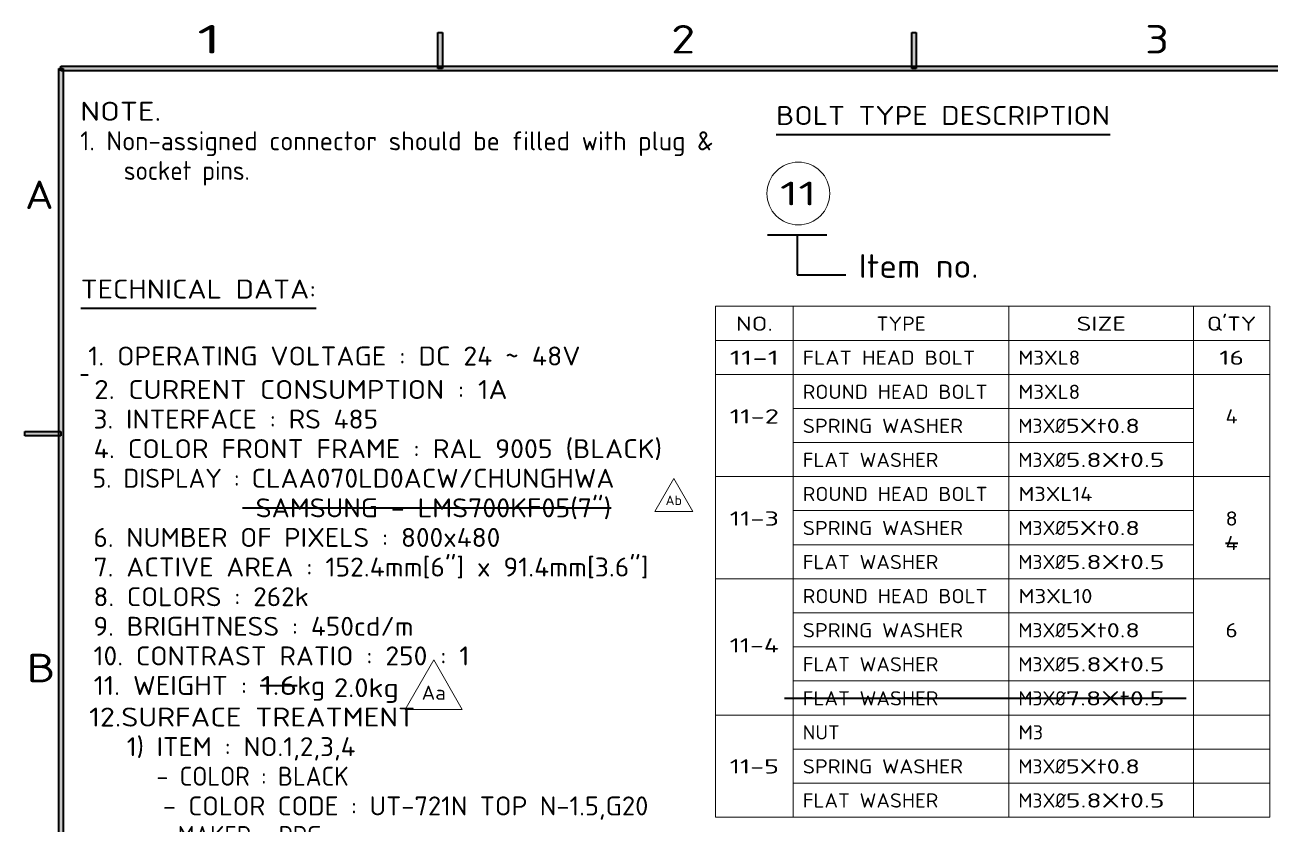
# Model space of a CAD drawing. Extents: x 23 to 417, y 3 to 294.
# Drawn here: x 26.2 to 157.6, y 207.3 to 291.6 of the extents above; entities that cross this region are included whole.
import ezdxf
from ezdxf.enums import TextEntityAlignment as Align

# ---------------------------------------------------------------- set-up
doc = ezdxf.new("R2010")
doc.units = 0
doc.layers.get('0').update_dxf_attribs({"lineweight": 13})
doc.layers.add('3', color=7, linetype='Continuous', lineweight=13)
doc.styles.get("Standard").update_dxf_attribs({"font": 'isocp.shx'})

# ---------------------------------------------------------------- blocks, each defined once
blk = doc.blocks.new('BLOCK4012')
at = {"layer": '3', "color": 7, "lineweight": 13}
blk.add_text('A', height=3, dxfattribs=at).set_placement((26.2, 272.19), (29.24, 272.19), align=Align.FIT)
blk = doc.blocks.new('BLOCK4013')
at = {"layer": '3', "color": 7, "lineweight": 13}
blk.add_text('B', height=3, dxfattribs=at).set_placement((26.39, 222.29), (29.43, 222.29), align=Align.FIT)
blk = doc.blocks.new('BLOCK4023')
at = {"layer": '3', "color": 7, "lineweight": 13}
blk.add_text('2', height=3, dxfattribs=at).set_placement((94.37, 288.59), (96.9, 288.59), align=Align.FIT)
blk = doc.blocks.new('BLOCK4024')
at = {"layer": '3', "color": 7, "lineweight": 13}
blk.add_text('1', height=3, dxfattribs=at).set_placement((44.37, 288.59), (46.9, 288.59), align=Align.FIT)
blk = doc.blocks.new('BLOCK4025')
at = {"layer": '3', "color": 7, "lineweight": 13}
blk.add_text('3', height=3, dxfattribs=at).set_placement((144.37, 288.59), (146.9, 288.59), align=Align.FIT)
blk = doc.blocks.new('BLOCK4161')
at = {"layer": '3', "color": 7, "lineweight": 5}
blk.add_solid([(29.76, 287), (30.24, 287), (29.76, 9.76), (30.24, 10.24)], dxfattribs=at)
blk = doc.blocks.new('BLOCK4164')
at = {"layer": '3', "color": 7, "lineweight": 5}
blk.add_solid([(410.24, 287.24), (409.76, 286.76), (30, 287.24), (30, 286.76)], dxfattribs=at)
blk = doc.blocks.new('BLOCK4172')
at = {"layer": '3', "color": 7, "lineweight": 5}
blk.add_solid([(26.19, 248.26), (26.19, 248.74), (29.99, 248.26), (29.99, 248.74)], dxfattribs=at)
blk = doc.blocks.new('BLOCK4178')
at = {"layer": '3', "color": 7, "lineweight": 5}
blk.add_solid([(69.76, 290.8), (70.24, 290.8), (69.76, 287), (70.24, 287)], dxfattribs=at)
blk = doc.blocks.new('BLOCK4180')
at = {"layer": '3', "color": 3, "lineweight": 5}
blk.add_solid([(119.76, 290.8), (120.24, 290.8), (119.76, 287), (120.24, 287)], dxfattribs=at)
blk = doc.blocks.new('BLOCK4619')
at = {"color": 7, "lineweight": 35}
blk.add_line((-1.26, 176.73), (33.98, 176.73), dxfattribs=at)
at = {"color": 7, "lineweight": 13}
for s, height, p, p2 in [('BOLT TYPE DESCRIPTION', 2, (-1.26, 177.73), (33.98, 177.73)), ('Item no.', 2.5, (7.47, 161.61), (20.09, 161.61))]:
    blk.add_text(s, height=height, dxfattribs=at).set_placement(p, p2, align=Align.FIT)
blk = doc.blocks.new('BLOCK4620')
at = {"color": 7, "lineweight": 13}
blk.add_circle((1.09, 170.5), 3.31, dxfattribs=at)
blk.add_text('11', height=2.5, dxfattribs=at).set_placement((-0.85, 169.25), (3.03, 169.25), align=Align.FIT)
blk = doc.blocks.new('BLOCK4621')
at = {"color": 7, "lineweight": 13}
for p, q in [((-7.64, 158.61), (50.83, 158.61)), ((-7.64, 158.61), (-7.64, 104.74)), ((0.55, 158.61), (0.55, 104.74)), ((23.31, 158.61), (23.31, 104.74)), ((42.78, 158.61), (42.78, 104.74)), ((50.83, 158.61), (50.83, 104.74)), ((-7.64, 155.02), (50.83, 155.02)), ((-7.64, 151.43), (50.83, 151.43)), ((0.55, 147.83), (42.78, 147.83)), ((0.55, 144.24), (42.78, 144.24)), ((-7.64, 140.65), (50.83, 140.65)), ((0.55, 137.06), (42.78, 137.06)), ((0.55, 133.47), (42.78, 133.47)), ((-7.64, 129.88), (50.83, 129.88)), ((0.55, 126.29), (42.78, 126.29)), ((0.55, 122.69), (42.78, 122.69)), ((0.55, 119.1), (42.78, 119.1)), ((-7.64, 115.51), (50.83, 115.51)), ((0.55, 111.92), (50.83, 111.92)), ((0.55, 108.33), (50.83, 108.33)), ((-7.64, 104.74), (50.83, 104.74))]:
    blk.add_line(p, q, dxfattribs=at)
at = {"color": 7, "lineweight": 35, "ltscale": 0.032529}
blk.add_line((46.15, 133.62), (47.45, 133.62), dxfattribs=at)
at = {"color": 7, "lineweight": 13, "ltscale": 0.201118}
blk.add_line((42.78, 119.1), (50.83, 119.1), dxfattribs=at)
at = {"color": 7, "lineweight": 13}
for s, p, p2 in [("Q'TY", (44.2, 156.03), (49.41, 156.03)), ('NO.', (-5.5, 156.03), (-1.6, 156.03)), ('TYPE', (9.33, 156.03), (14.53, 156.03)), ('SIZE', (30.44, 156.03), (35.65, 156.03)), ('11-1', (-6.15, 152.44), (-0.95, 152.44)), ('FLAT HEAD BOLT', (1.55, 152.44), (19.76, 152.44)), ('M3XL8', (24.31, 152.44), (30.82, 152.44)), ('16', (45.5, 152.44), (48.11, 152.44)), ('ROUND HEAD BOLT', (1.55, 148.84), (21.06, 148.84)), ('M3XL8', (24.31, 148.84), (30.82, 148.84)), ('11-2', (-6.15, 146.25), (-0.95, 146.25)), ('4', (46.15, 146.25), (47.45, 146.25)), ('SPRING WASHER', (1.55, 145.25), (18.46, 145.25)), ('M3X', (24.31, 145.25), (28.21, 145.25)), ('%%c', (28.21, 145.25), (29.31, 145.25)), ('5Xt0.8', (29.31, 145.25), (37.12, 145.25)), ('FLAT WASHER', (1.55, 141.66), (15.86, 141.66)), ('M3X', (24.31, 141.66), (28.21, 141.66)), ('%%c', (28.21, 141.66), (29.31, 141.66)), ('5.8Xt0.5', (29.31, 141.66), (39.72, 141.66)), ('ROUND HEAD BOLT', (1.55, 138.07), (21.06, 138.07)), ('M3XL14', (24.31, 138.07), (32.12, 138.07)), ('11-3', (-6.15, 135.48), (-0.95, 135.48)), ('8', (46.15, 135.48), (47.45, 135.48)), ('SPRING WASHER', (1.55, 134.48), (18.46, 134.48)), ('M3X', (24.31, 134.48), (28.21, 134.48)), ('%%c', (28.21, 134.48), (29.31, 134.48)), ('5Xt0.8', (29.31, 134.48), (37.12, 134.48)), ('4', (46.15, 132.89), (47.45, 132.89)), ('FLAT WASHER', (1.55, 130.89), (15.86, 130.89)), ('M3X', (24.31, 130.89), (28.21, 130.89)), ('%%c', (28.21, 130.89), (29.31, 130.89)), ('5.8Xt0.5', (29.31, 130.89), (39.72, 130.89)), ('ROUND HEAD BOLT', (1.55, 127.3), (21.06, 127.3)), ('M3XL10', (24.31, 127.3), (32.12, 127.3)), ('SPRING WASHER', (1.55, 123.7), (18.46, 123.7)), ('M3X', (24.31, 123.7), (28.21, 123.7)), ('%%c', (28.21, 123.7), (29.31, 123.7)), ('5Xt0.8', (29.31, 123.7), (37.12, 123.7)), ('6', (46.15, 123.7), (47.45, 123.7)), ('11-4', (-6.15, 122.11), (-0.95, 122.11)), ('FLAT WASHER', (1.55, 120.11), (15.86, 120.11)), ('M3X', (24.31, 120.11), (28.21, 120.11)), ('%%c', (28.21, 120.11), (29.31, 120.11)), ('5.8Xt0.5', (29.31, 120.11), (39.72, 120.11)), ('FLAT WASHER', (1.55, 116.52), (15.86, 116.52)), ('M3X', (24.31, 116.52), (28.21, 116.52)), ('%%c', (28.21, 116.52), (29.31, 116.52)), ('7.8Xt0.5', (29.31, 116.52), (39.72, 116.52)), ('NUT', (1.55, 112.93), (5.45, 112.93)), ('M3', (24.31, 112.93), (26.91, 112.93)), ('11-5', (-6.15, 109.34), (-0.95, 109.34)), ('SPRING WASHER', (1.55, 109.34), (18.46, 109.34)), ('M3X', (24.31, 109.34), (28.21, 109.34)), ('%%c', (28.21, 109.34), (29.31, 109.34)), ('5Xt0.8', (29.31, 109.34), (37.12, 109.34)), ('FLAT WASHER', (1.55, 105.75), (15.86, 105.75)), ('M3X', (24.31, 105.75), (28.21, 105.75)), ('%%c', (28.21, 105.75), (29.31, 105.75)), ('5.8Xt0.5', (29.31, 105.75), (39.72, 105.75))]:
    blk.add_text(s, height=1.5, dxfattribs=at).set_placement(p, p2, align=Align.FIT)
blk = doc.blocks.new('BLOCK4701')
at = {"color": 7, "lineweight": 13}
for s, p, p2 in [('NOTE.', (41.07, 278.14), (49.61, 278.14)), ('1. Non-assigned connector should be filled with plug & ', (41.07, 275.02), (109.1, 275.02)), ('    socket pins.', (41.07, 271.9), (58.93, 271.9))]:
    blk.add_text(s, height=2, dxfattribs=at).set_placement(p, p2, align=Align.FIT)
blk = doc.blocks.new('BLOCK4702')
at = {"color": 7, "lineweight": 35}
for p, q in [((41.12, 258.39), (65.96, 258.39)), ((58.2, 237.34), (97.08, 237.34))]:
    blk.add_line(p, q, dxfattribs=at)
at = {"color": 7, "lineweight": 35, "ltscale": 0.019407}
blk.add_line((41.12, 251.33), (41.9, 251.33), dxfattribs=at)
at = {"color": 7, "lineweight": 35, "ltscale": 0.097101}
blk.add_line((60.06, 218.59), (63.95, 218.59), dxfattribs=at)
at = {"color": 7, "lineweight": 13}
for s, p, p2 in [('TECHNICAL DATA:', (41.12, 259.39), (65.96, 259.39)), ('1. OPERATING VOLTAGE : DC 24 ~ 48V', (41.9, 252.33), (93.84, 252.33)), (' 2. CURRENT CONSUMPTION : 1A', (41.12, 248.8), (86.14, 248.8)), (' 3. INTERFACE : RS 485', (41.12, 245.68), (72.49, 245.68)), (' 4. COLOR FRONT FRAME : RAL 9005 (BLACK)', (41.12, 242.56), (102.45, 242.56)), (' 5. DISPLAY : ', (41.12, 239.44), (59.14, 239.44)), (' 6. NUMBER OF PIXELS : 800x480', (41.12, 233.2), (85.38, 233.2)), (' 7. ACTIVE AREA : 152.4mm[6"] x 91.4mm[3.6"]', (41.12, 230.08), (101.03, 230.08)), (' 8. COLORS : 262k', (41.12, 226.95), (65.19, 226.95)), (' 9. BRIGHTNESS : 450cd/m', (41.12, 223.83), (76.22, 223.83)), (' 10. CONTRAST RATIO : 250 : 1', (41.12, 220.71), (82.12, 220.71)), (' 11. WEIGHT : ', (41.12, 217.59), (60.06, 217.59)), ('1.6', (60.06, 217.59), (63.95, 217.59)), ('kg', (63.95, 217.59), (66.9, 217.59))]:
    blk.add_text(s, height=2, dxfattribs=at).set_placement(p, p2, align=Align.FIT)
at = {"color": 1, "lineweight": 13}
for s, p, p2 in [('CLAA070LD0ACW/CHUNGHWA     ', (59.14, 239.44), (104.16, 239.44)), (' SAMSUNG - LMS700KF05(7")', (58.2, 236.32), (97.08, 236.32))]:
    blk.add_text(s, height=2, dxfattribs=at).set_placement(p, p2, align=Align.FIT)
blk = doc.blocks.new('BLOCK4703')
at = {"color": 7, "lineweight": 13}
for s, p, p2 in [('12.SURFACE TREATMENT ', (42, 214.26), (77.86, 214.26)), ('   1) ITEM : NO.1,2,3,4', (42, 211.14), (70.11, 211.14)), ('      - COLOR : BLACK ', (42, 208.02), (70.57, 208.02)), ('      - COLOR CODE : UT-721N TOP N-1.5,G20', (42, 204.89), (101, 204.89)), ('      - MAKER : PPG', (42, 201.77), (66.53, 201.77))]:
    blk.add_text(s, height=2, dxfattribs=at).set_placement(p, p2, align=Align.FIT)
blk = doc.blocks.new('BLOCK4704')
at = {"color": 7, "lineweight": 13}
blk.add_text('2.0kg', height=2, dxfattribs=at).set_placement((67.83, 217.36), (74.67, 217.36), align=Align.FIT)
blk = doc.blocks.new('BLOCK4705')
at = {"color": 7, "lineweight": 13}
blk.add_lwpolyline([(75.36, 216.07), (81.37, 216.07), (78.36, 221.28)], close=True, dxfattribs=at)
blk.add_text('Aa', height=1.5, dxfattribs=at).set_placement((77.08, 217.08), (79.64, 217.08), align=Align.FIT)
blk = doc.blocks.new('BLOCK4706')
at = {"color": 7, "lineweight": 35}
for p, q in [((41.12, 258.39), (65.96, 258.39)), ((58.2, 237.34), (97.08, 237.34))]:
    blk.add_line(p, q, dxfattribs=at)
at = {"color": 7, "lineweight": 35, "ltscale": 0.019407}
blk.add_line((41.12, 251.33), (41.9, 251.33), dxfattribs=at)
at = {"color": 7, "lineweight": 35, "ltscale": 0.097101}
blk.add_line((60.06, 218.59), (63.95, 218.59), dxfattribs=at)
at = {"color": 7, "lineweight": 13}
for s, p, p2 in [('TECHNICAL DATA:', (41.12, 259.39), (65.96, 259.39)), ('1. OPERATING VOLTAGE : DC 24 ~ 48V', (41.9, 252.33), (93.84, 252.33)), (' 2. CURRENT CONSUMPTION : 1A', (41.12, 248.8), (86.14, 248.8)), (' 3. INTERFACE : RS 485', (41.12, 245.68), (72.49, 245.68)), (' 4. COLOR FRONT FRAME : RAL 9005 (BLACK)', (41.12, 242.56), (102.45, 242.56)), (' 5. DISPLAY : ', (41.12, 239.44), (59.14, 239.44)), (' 6. NUMBER OF PIXELS : 800x480', (41.12, 233.2), (85.38, 233.2)), (' 7. ACTIVE AREA : 152.4mm[6"] x 91.4mm[3.6"]', (41.12, 230.08), (101.03, 230.08)), (' 8. COLORS : 262k', (41.12, 226.95), (65.19, 226.95)), (' 9. BRIGHTNESS : 450cd/m', (41.12, 223.83), (76.22, 223.83)), (' 10. CONTRAST RATIO : 250 : 1', (41.12, 220.71), (82.12, 220.71)), (' 11. WEIGHT : ', (41.12, 217.59), (60.06, 217.59)), ('1.6', (60.06, 217.59), (63.95, 217.59)), ('kg', (63.95, 217.59), (66.9, 217.59))]:
    blk.add_text(s, height=2, dxfattribs=at).set_placement(p, p2, align=Align.FIT)
at = {"color": 1, "lineweight": 13}
for s, p, p2 in [('CLAA070LD0ACW/CHUNGHWA     ', (59.14, 239.44), (104.16, 239.44)), (' SAMSUNG - LMS700KF05(7")', (58.2, 236.32), (97.08, 236.32))]:
    blk.add_text(s, height=2, dxfattribs=at).set_placement(p, p2, align=Align.FIT)
blk = doc.blocks.new('BLOCK4707')
at = {"color": 1, "lineweight": 13}
blk.add_lwpolyline([(101.67, 236.95), (105.68, 236.95), (103.68, 240.42)], close=True, dxfattribs=at)
blk.add_text('Ab', height=1, dxfattribs=at).set_placement((102.82, 237.62), (104.53, 237.62), align=Align.FIT)

msp = doc.modelspace()

# ---------------------------------------------------------------- linework, layer by layer
at = {"color": 7, "lineweight": 35, "ltscale": 0.156142}
msp.add_line((104.5544, 269.469), (110.8, 269.469), dxfattribs=at)
at = {"color": 7, "lineweight": 35, "ltscale": 0.105524}
msp.add_line((107.6772, 269.469), (107.6772, 265.248), dxfattribs=at)
at = {"color": 7, "lineweight": 35, "ltscale": 0.127686}
msp.add_line((107.6772, 265.248), (112.7846, 265.248), dxfattribs=at)
at = {"color": 7, "lineweight": 35}
msp.add_line((106.3376, 220.6155), (148.6956, 220.6155), dxfattribs=at)
at = {"layer": '3', "color": 7, "lineweight": 35, "ltscale": 0.095}
for p, q in [((69.7625, 287), (69.7625, 290.8)), ((70.2375, 290.8), (70.2375, 287)), ((119.7625, 287), (119.7625, 290.8)), ((120.2375, 290.8), (120.2375, 287)), ((26.1938, 248.7375), (29.9938, 248.7375)), ((29.9938, 248.2625), (26.1938, 248.2625))]:
    msp.add_line(p, q, dxfattribs=at)
at = {"layer": '3', "color": 7, "lineweight": 35, "ltscale": 0.011875}
for p, q in [((69.7625, 290.8), (70.2375, 290.8)), ((119.7625, 290.8), (120.2375, 290.8)), ((29.7625, 287), (30.2375, 287)), ((30, 286.7625), (30, 287.2375)), ((70.2375, 287), (69.7625, 287)), ((120.2375, 287), (119.7625, 287)), ((26.1938, 248.2625), (26.1938, 248.7375)), ((29.9938, 248.7375), (29.9938, 248.2625))]:
    msp.add_line(p, q, dxfattribs=at)
at = {"layer": '3', "color": 7, "lineweight": 35}
for p, q in [((29.7625, 9.7625), (29.7625, 287)), ((30, 287.2375), (410.2375, 287.2375)), ((409.7625, 286.7625), (30, 286.7625)), ((30.2375, 287), (30.2375, 10.2375))]:
    msp.add_line(p, q, dxfattribs=at)

# ---------------------------------------------------------------- block references
at = {"lineweight": 0}
for name, p in [('BLOCK4701', (-9.0333, 3.3566)), ('BLOCK4619', (106.7009, 103.3213)), ('BLOCK4620', (106.7009, 103.3213)), ('BLOCK4702', (-9.0333, 3.3566)), ('BLOCK4706', (-9.0333, 3.3566)), ('BLOCK4621', (106.7009, 103.3213)), ('BLOCK4707', (-9.0333, 3.3566)), ('BLOCK4705', (-9.0333, 3.3566)), ('BLOCK4704', (-9.0333, 3.3566)), ('BLOCK4703', (-9.0333, 3.3566))]:
    msp.add_blockref(name, p, dxfattribs=at)
at = {"layer": '3', "lineweight": 0}
for name in ['BLOCK4024', 'BLOCK4178', 'BLOCK4023', 'BLOCK4180', 'BLOCK4025', 'BLOCK4161', 'BLOCK4164', 'BLOCK4012', 'BLOCK4172', 'BLOCK4013']:
    msp.add_blockref(name, (0, 0), dxfattribs=at)

doc.saveas('drawing.dxf')
